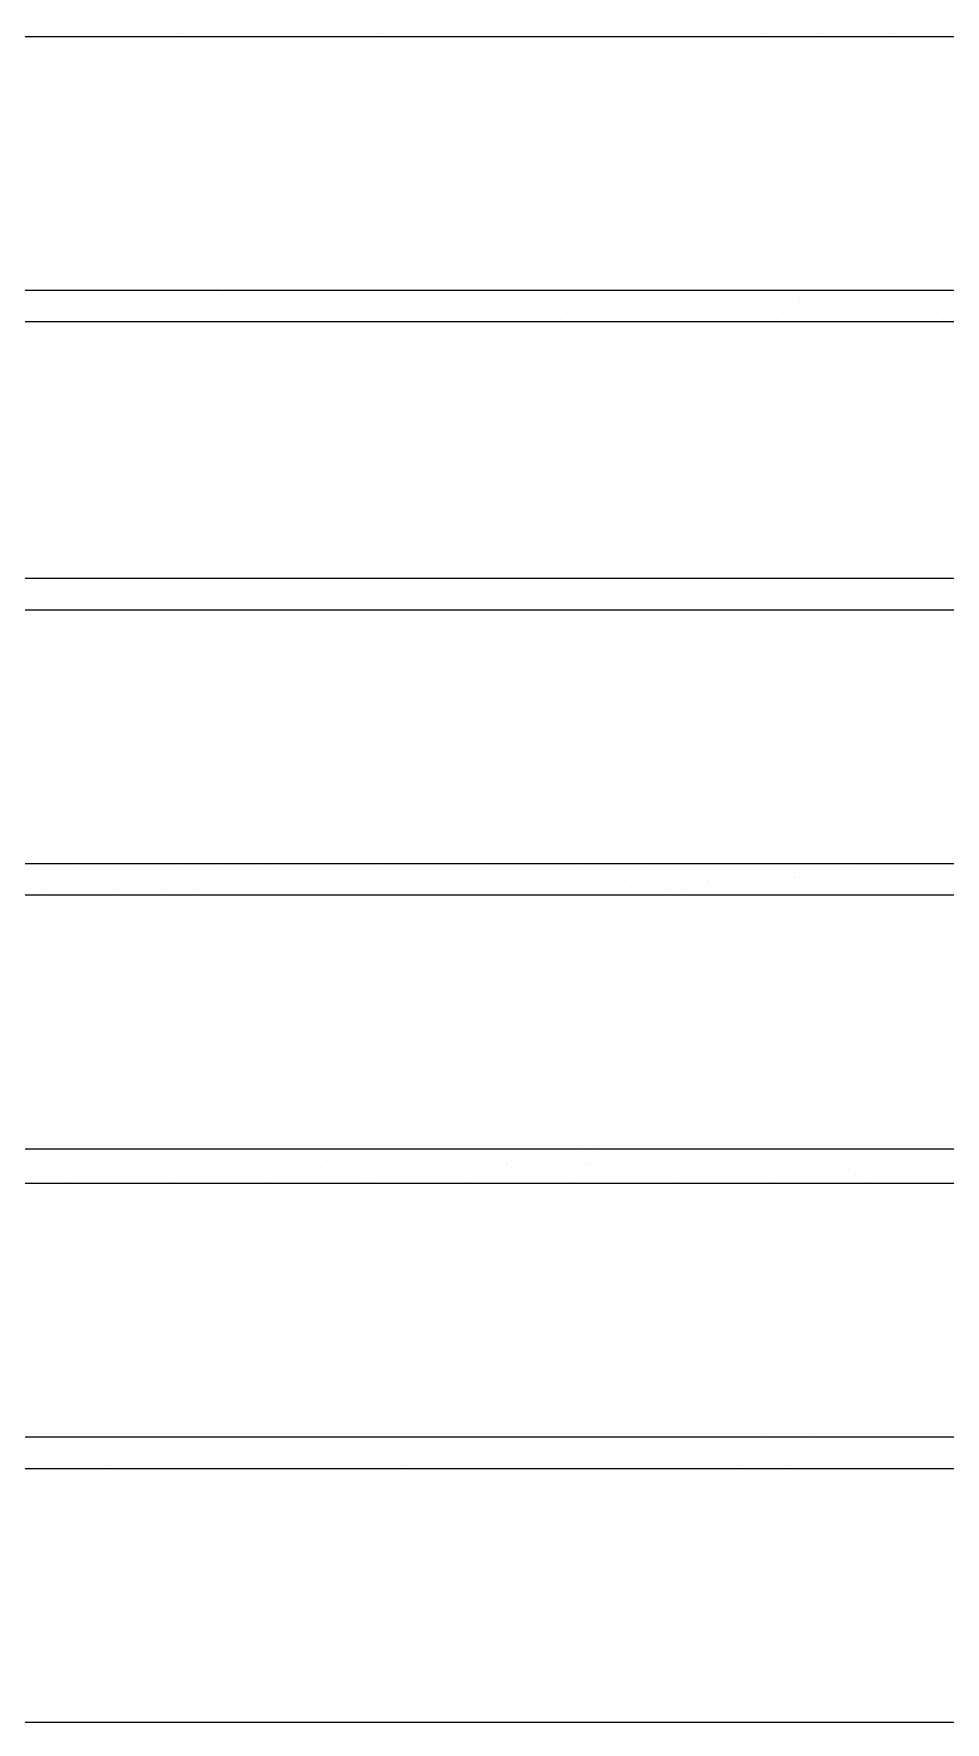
# Model space of a CAD drawing. Header units: millimetres. Extents: x 21 to 236, y 15 to 64.
# Drawn here: x 44.289 to 45.724, y 27.913 to 30.569 of the extents above; entities that cross this region are included whole.
import ezdxf

# ---------------------------------------------------------------- set-up
doc = ezdxf.new("R2010")
doc.units = ezdxf.units.MM
doc.layers.add('PDF_Cota', color=90, linetype='Continuous')
doc.layers.add('PDF_Grama', color=7, linetype='Continuous', true_color=0x397200)

msp = doc.modelspace()

# ---------------------------------------------------------------- linework, layer by layer
at = {"layer": 'PDF_Cota', "lineweight": 0}
for points in [[(43.7089, 30.1659), (47.6611, 30.1659), (47.6611, 30.5647), (43.7089, 30.5647)], [(43.7089, 29.7127), (47.6611, 29.7127), (47.6611, 30.116), (43.7089, 30.116)], [(43.7089, 29.2639), (47.6611, 29.2639), (47.6611, 29.6628), (43.7089, 29.6628)], [(43.7089, 28.8152), (47.6611, 28.8152), (47.6611, 29.2141), (43.7089, 29.2141)], [(43.7089, 28.362), (47.6611, 28.362), (47.6611, 28.7609), (43.7089, 28.7609)], [(43.7089, 27.9133), (47.6611, 27.9133), (47.6611, 28.3121), (43.7089, 28.3121)]]:
    msp.add_lwpolyline(points, close=True, dxfattribs=at)
at = {"layer": 'PDF_Grama', "lineweight": 20}
for points in [[(44.493, 30.5647), (44.493, 30.5647)], [(44.5202, 30.5693), (44.5202, 30.5693)], [(44.8284, 30.5693), (44.8284, 30.5693)], [(45.2408, 30.5647), (45.2408, 30.5647)], [(45.4357, 30.5693), (45.4357, 30.5693)], [(45.4992, 30.5647), (45.4992, 30.5647)], [(45.5264, 30.5693), (45.5264, 30.5693)], [(45.6397, 30.5693), (45.6397, 30.5693)], [(45.6442, 30.5647), (45.6442, 30.5647)], [(44.3207, 30.1523), (44.3207, 30.1523)], [(44.3615, 30.1523), (44.3615, 30.1523)], [(44.3887, 30.1568), (44.3887, 30.1568)], [(44.3887, 30.1523), (44.3887, 30.1523)], [(44.4295, 30.1614), (44.4295, 30.1614)], [(44.4567, 30.1568), (44.4567, 30.1568)], [(44.4703, 30.1614), (44.4703, 30.1614)], [(44.5474, 30.1523), (44.5474, 30.1523)], [(44.5882, 30.1568), (44.5882, 30.1568)], [(44.6743, 30.1614), (44.6743, 30.1614)], [(44.6833, 30.1523), (44.6833, 30.1523)], [(44.706, 30.1523), (44.706, 30.1523)], [(44.7196, 30.1568), (44.7196, 30.1568)], [(44.8556, 30.1614), (44.8556, 30.1614)], [(44.8646, 30.1523), (44.8646, 30.1523)], [(44.8828, 30.1568), (44.8828, 30.1568)], [(44.987, 30.1614), (44.987, 30.1614)], [(45.0233, 30.1523), (45.0233, 30.1523)], [(45.0822, 30.1523), (45.0822, 30.1523)], [(45.1185, 30.1614), (45.1185, 30.1614)], [(45.1819, 30.1523), (45.1819, 30.1523)], [(45.2907, 30.1478), (45.2907, 30.1478)], [(45.336, 30.1523), (45.336, 30.1523)], [(45.3632, 30.1523), (45.3632, 30.1523)], [(45.3904, 30.1568), (45.3904, 30.1568)], [(45.4312, 30.1614), (45.4312, 30.1614)], [(45.4946, 30.1523), (45.4946, 30.1523)], [(45.4946, 30.1478), (45.4946, 30.1478)], [(45.6533, 30.1523), (45.6533, 30.1523)], [(44.2936, 30.1432), (44.2936, 30.1432)], [(45.0958, 30.1432), (45.0958, 30.1432)], [(45.1185, 30.1206), (45.1185, 30.1206)], [(45.1592, 30.1251), (45.1592, 30.1251)], [(45.2272, 30.1342), (45.2272, 30.1342)], [(45.2544, 30.1387), (45.2544, 30.1387)], [(45.2952, 30.1432), (45.2952, 30.1432)], [(45.4584, 30.1206), (45.4584, 30.1206)], [(45.5037, 30.1387), (45.5037, 30.1387)], [(45.5898, 30.1251), (45.5898, 30.1251)], [(45.6986, 30.1432), (45.6986, 30.1432)], [(45.7213, 30.1206), (45.7213, 30.1206)], [(44.3207, 30.116), (44.3207, 30.116)], [(44.5202, 30.116), (44.5202, 30.116)], [(45.0595, 30.116), (45.0595, 30.116)], [(45.0913, 30.116), (45.0913, 30.116)], [(45.191, 30.116), (45.191, 30.116)], [(45.3224, 30.116), (45.3224, 30.116)], [(44.3751, 29.6945), (44.3751, 29.6945)], [(44.4023, 29.7127), (44.4023, 29.7127)], [(44.5338, 29.7127), (44.5338, 29.7127)], [(44.8918, 29.6945), (44.8918, 29.6945)], [(44.9598, 29.7036), (44.9598, 29.7036)], [(44.987, 29.7081), (44.987, 29.7081)], [(44.3842, 29.6855), (44.3842, 29.6855)], [(44.5836, 29.69), (44.5836, 29.69)], [(44.7105, 29.6719), (44.7105, 29.6719)], [(44.7513, 29.6764), (44.7513, 29.6764)], [(44.7876, 29.69), (44.7876, 29.69)], [(44.7967, 29.6809), (44.7967, 29.6809)], [(44.8238, 29.6855), (44.8238, 29.6855)], [(44.8465, 29.69), (44.8465, 29.69)], [(44.8737, 29.6719), (44.8737, 29.6719)], [(44.9915, 29.6855), (44.9915, 29.6855)], [(45.0051, 29.6719), (45.0051, 29.6719)], [(45.1366, 29.6719), (45.1366, 29.6719)], [(45.1955, 29.6809), (45.1955, 29.6809)], [(45.2046, 29.6719), (45.2046, 29.6719)], [(45.2726, 29.6764), (45.2726, 29.6764)], [(45.3995, 29.6764), (45.3995, 29.6764)], [(45.404, 29.6809), (45.404, 29.6809)], [(45.5354, 29.6809), (45.5354, 29.6809)], [(45.6034, 29.6764), (45.6034, 29.6764)], [(45.6714, 29.6855), (45.6714, 29.6855)], [(45.6895, 29.6719), (45.6895, 29.6719)], [(45.7167, 29.6719), (45.7167, 29.6719)], [(44.4703, 29.6673), (44.4703, 29.6673)], [(44.6063, 29.6673), (44.6063, 29.6673)], [(44.6833, 29.6673), (44.6833, 29.6673)], [(44.7332, 29.6673), (44.7332, 29.6673)], [(45.6125, 29.6673), (45.6125, 29.6673)], [(44.3615, 29.2594), (44.3615, 29.2594)], [(44.4839, 29.2458), (44.4839, 29.2458)], [(44.5156, 29.2594), (44.5156, 29.2594)], [(44.5519, 29.2549), (44.5519, 29.2549)], [(44.5791, 29.2594), (44.5791, 29.2594)], [(44.6471, 29.2594), (44.6471, 29.2594)], [(44.6743, 29.2594), (44.6743, 29.2594)], [(44.8329, 29.2594), (44.8329, 29.2594)], [(44.9915, 29.2594), (44.9915, 29.2594)], [(45.0505, 29.2639), (45.0505, 29.2639)], [(45.0595, 29.2549), (45.0595, 29.2549)], [(45.1502, 29.2594), (45.1502, 29.2594)], [(45.2544, 29.2594), (45.2544, 29.2594)], [(45.3088, 29.2639), (45.3088, 29.2639)], [(45.4584, 29.2549), (45.4584, 29.2549)], [(45.4674, 29.2639), (45.4674, 29.2639)], [(45.4674, 29.2458), (45.4674, 29.2458)], [(45.4856, 29.2504), (45.4856, 29.2504)], [(45.5581, 29.2594), (45.5581, 29.2594)], [(45.5808, 29.2594), (45.5808, 29.2594)], [(45.6261, 29.2639), (45.6261, 29.2639)], [(45.6669, 29.2504), (45.6669, 29.2504)], [(44.3072, 29.2232), (44.3072, 29.2232)], [(44.3479, 29.2277), (44.3479, 29.2277)], [(44.4159, 29.2368), (44.4159, 29.2368)], [(44.4205, 29.2232), (44.4205, 29.2232)], [(44.4431, 29.2413), (44.4431, 29.2413)], [(44.4884, 29.2232), (44.4884, 29.2232)], [(44.5474, 29.2232), (44.5474, 29.2232)], [(44.6879, 29.2277), (44.6879, 29.2277)], [(44.6924, 29.2186), (44.6924, 29.2186)], [(44.8193, 29.2277), (44.8193, 29.2277)], [(44.8964, 29.2186), (44.8964, 29.2186)], [(44.9508, 29.2277), (44.9508, 29.2277)], [(45.0867, 29.2322), (45.0867, 29.2322)], [(45.2182, 29.2368), (45.2182, 29.2368)], [(45.2816, 29.2232), (45.2816, 29.2232)], [(45.3088, 29.2232), (45.3088, 29.2232)], [(45.3496, 29.2368), (45.3496, 29.2368)], [(45.3496, 29.2322), (45.3496, 29.2322)], [(45.4176, 29.2413), (45.4176, 29.2413)], [(45.4448, 29.2413), (45.4448, 29.2413)], [(45.4856, 29.2413), (45.4856, 29.2413)], [(45.6215, 29.2413), (45.6215, 29.2413)], [(44.4975, 29.2141), (44.4975, 29.2141)], [(45.7031, 29.2141), (45.7031, 29.2141)], [(44.3434, 28.8016), (44.3434, 28.8016)], [(44.3525, 28.7971), (44.3525, 28.7971)], [(44.5474, 28.7971), (44.5474, 28.7971)], [(44.7513, 28.7971), (44.7513, 28.7971)], [(44.9009, 28.7926), (44.9009, 28.7926)], [(44.9553, 28.7926), (44.9553, 28.7926)], [(45.0142, 28.7926), (45.0142, 28.7926)], [(45.0323, 28.7926), (45.0323, 28.7926)], [(45.0414, 28.7971), (45.0414, 28.7971)], [(45.0822, 28.8016), (45.0822, 28.8016)], [(45.1502, 28.8107), (45.1502, 28.8107)], [(45.1592, 28.7926), (45.1592, 28.7926)], [(45.1638, 28.7926), (45.1638, 28.7926)], [(45.1774, 28.8107), (45.1774, 28.8107)], [(45.2997, 28.7971), (45.2997, 28.7971)], [(45.4357, 28.7971), (45.4357, 28.7971)], [(45.5626, 28.7971), (45.5626, 28.7971)], [(45.7031, 28.8016), (45.7031, 28.8016)], [(44.3434, 28.7654), (44.3434, 28.7654)], [(44.3615, 28.779), (44.3615, 28.779)], [(44.502, 28.7835), (44.502, 28.7835)], [(44.502, 28.7654), (44.502, 28.7654)], [(44.6335, 28.788), (44.6335, 28.788)], [(44.6607, 28.7654), (44.6607, 28.7654)], [(44.7604, 28.788), (44.7604, 28.788)], [(44.7649, 28.7835), (44.7649, 28.7835)], [(44.8057, 28.7654), (44.8057, 28.7654)], [(44.8193, 28.7654), (44.8193, 28.7654)], [(44.8782, 28.7744), (44.8782, 28.7744)], [(44.9009, 28.779), (44.9009, 28.779)], [(44.9462, 28.7835), (44.9462, 28.7835)], [(44.9779, 28.7654), (44.9779, 28.7654)], [(45.1366, 28.7654), (45.1366, 28.7654)], [(45.1683, 28.7835), (45.1683, 28.7835)], [(45.2952, 28.7654), (45.2952, 28.7654)], [(45.3677, 28.788), (45.3677, 28.788)], [(45.4493, 28.7654), (45.4493, 28.7654)], [(45.5717, 28.7835), (45.5717, 28.7835)], [(45.5808, 28.7744), (45.5808, 28.7744)], [(45.608, 28.7654), (45.608, 28.7654)], [(44.4477, 28.3439), (44.4477, 28.3439)], [(44.5791, 28.3439), (44.5791, 28.3439)], [(44.6063, 28.3439), (44.6063, 28.3439)], [(44.6335, 28.3484), (44.6335, 28.3484)], [(44.6743, 28.3529), (44.6743, 28.3529)], [(44.7151, 28.3484), (44.7151, 28.3484)], [(44.7423, 28.362), (44.7423, 28.362)], [(44.8465, 28.3484), (44.8465, 28.3484)], [(44.9779, 28.3484), (44.9779, 28.3484)], [(45.0233, 28.362), (45.0233, 28.362)], [(45.1139, 28.3529), (45.1139, 28.3529)], [(45.2499, 28.3529), (45.2499, 28.3529)], [(45.3768, 28.3529), (45.3768, 28.3529)], [(45.4357, 28.3575), (45.4357, 28.3575)], [(45.5173, 28.3575), (45.5173, 28.3575)], [(45.6125, 28.3439), (45.6125, 28.3439)], [(45.6306, 28.362), (45.6306, 28.362)], [(45.6351, 28.3484), (45.6351, 28.3484)], [(45.6487, 28.362), (45.6487, 28.362)], [(45.6805, 28.3529), (45.6805, 28.3529)], [(44.3162, 28.3393), (44.3162, 28.3393)], [(44.4023, 28.3167), (44.4023, 28.3167)], [(44.4069, 28.3212), (44.4069, 28.3212)], [(44.4522, 28.3348), (44.4522, 28.3348)], [(44.4613, 28.3257), (44.4613, 28.3257)], [(44.4703, 28.3257), (44.4703, 28.3257)], [(44.4975, 28.3303), (44.4975, 28.3303)], [(44.5383, 28.3348), (44.5383, 28.3348)], [(44.5655, 28.3212), (44.5655, 28.3212)], [(44.6607, 28.3303), (44.6607, 28.3303)], [(44.7241, 28.3212), (44.7241, 28.3212)], [(44.8601, 28.3257), (44.8601, 28.3257)], [(44.8692, 28.3167), (44.8692, 28.3167)], [(44.8828, 28.3212), (44.8828, 28.3212)], [(45.0414, 28.3212), (45.0414, 28.3212)], [(45.0686, 28.3212), (45.0686, 28.3212)], [(45.2, 28.3212), (45.2, 28.3212)], [(45.2726, 28.3212), (45.2726, 28.3212)], [(45.3587, 28.3212), (45.3587, 28.3212)], [(45.404, 28.3167), (45.404, 28.3167)], [(45.472, 28.3257), (45.472, 28.3257)], [(45.4765, 28.3167), (45.4765, 28.3167)], [(45.4992, 28.3303), (45.4992, 28.3303)], [(45.5128, 28.3212), (45.5128, 28.3212)], [(45.54, 28.3348), (45.54, 28.3348)], [(45.6714, 28.3212), (45.6714, 28.3212)], [(45.6805, 28.3121), (45.6805, 28.3121)], [(45.7167, 28.3121), (45.7167, 28.3121)]]:
    msp.add_lwpolyline(points, dxfattribs=at)

doc.saveas('drawing.dxf')
